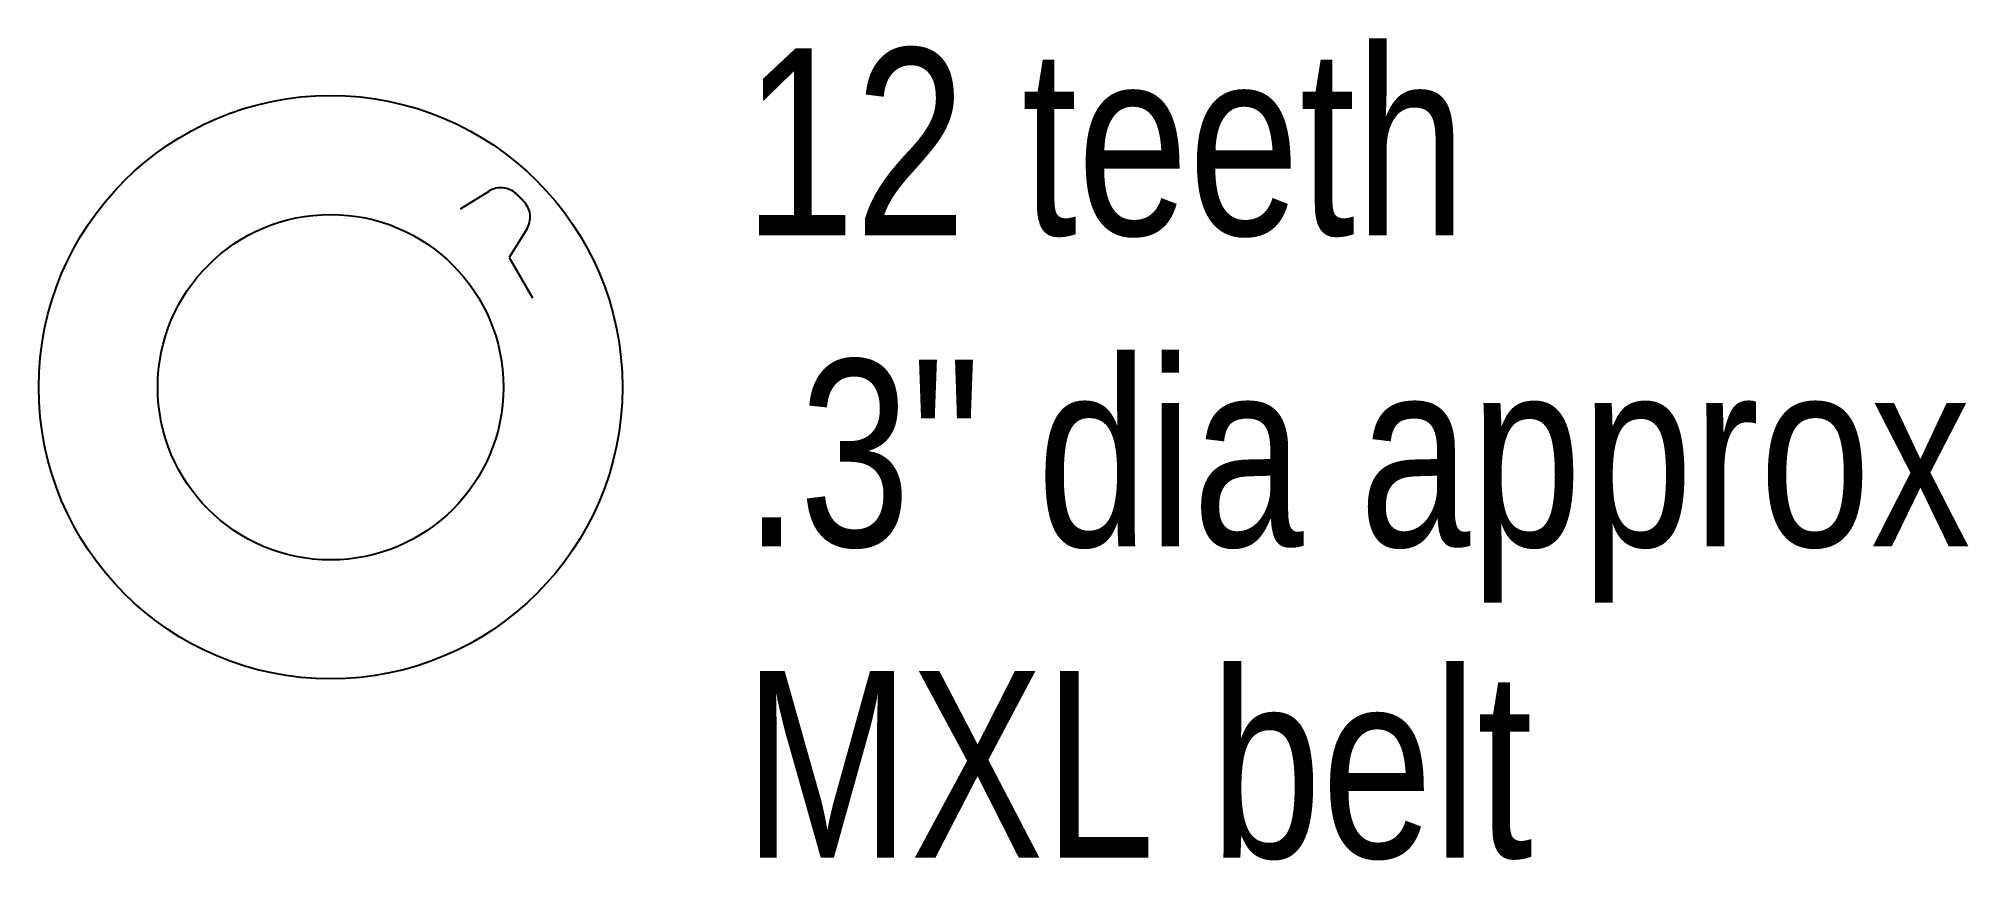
# Model space of a CAD drawing. Extents: x 5.72 to 6.76, y 5.3 to 5.74.
import ezdxf

# ---------------------------------------------------------------- set-up
doc = ezdxf.new("R2010")
doc.units = 0
doc.header["$LTSCALE"] = 0.935
doc.header["$MEASUREMENT"] = 0
doc.linetypes.add('HIDDEN', pattern=[0.2, 0.1, -0.1])
doc.layers.get('0').update_dxf_attribs({"linetype": 'CONTINUOUS'})
doc.layers.add('DEFAULT_2', color=8, linetype='HIDDEN')
doc.styles.get("Standard").update_dxf_attribs({"font": 'txt', "width": 0.8})

msp = doc.modelspace()

# ---------------------------------------------------------------- linework, layer by layer
at = {"color": 7, "linetype": 'Continuous'}
msp.add_circle((5.8801, 5.5558), 0.1562, dxfattribs=at)
msp.add_circle((5.8801, 5.5558), 0.0925)
at = {"layer": 'DEFAULT_2', "color": 8, "linetype": 'HIDDEN'}
for p, q in [((5.9497, 5.6513), (5.9649, 5.6608)), ((5.9851, 5.6405), (5.9756, 5.6253)), ((5.9756, 5.6253), (5.9881, 5.6037))]:
    msp.add_line(p, q, dxfattribs=at)
for centre, radius, start, end in [((5.9712, 5.6506), 0.012, 46.148, 122), ((5.8801, 5.5558), 0.1435, 43.8601, 46.1413), ((5.9749, 5.6469), 0.012, 328, 43.8697)]:
    msp.add_arc(centre, radius, start, end, dxfattribs=at)

# ---------------------------------------------------------------- texts
at = {"width": 0.8}
for s, p in [('12 teeth', (6.1012, 5.6372)), ('.3" dia approx', (6.1012, 5.4705)), ('MXL belt', (6.1012, 5.3038))]:
    msp.add_text(s, height=0.1, dxfattribs=at).set_placement(p)

doc.saveas('drawing.dxf')
